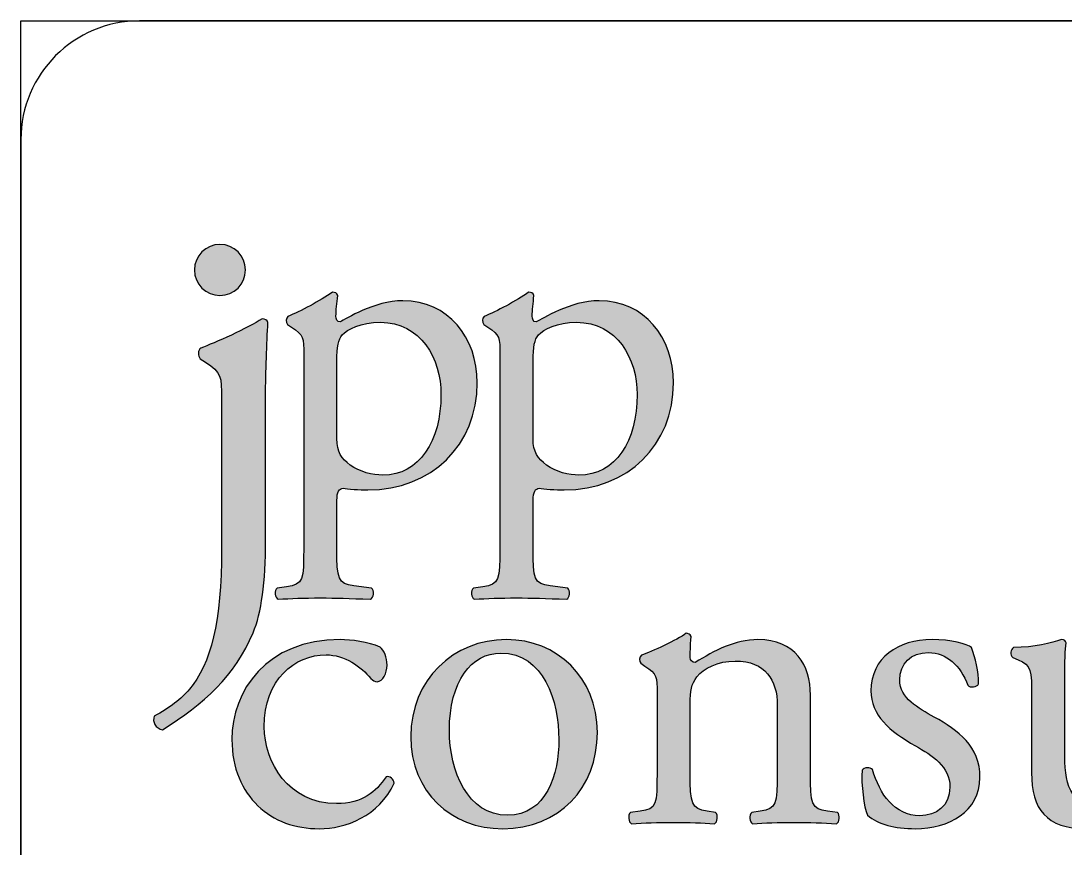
# Paper-space layout 'A3mask (portrait)' of a CAD drawing. Extents: x 0 to 277, y 0 to 394.
# Drawn here: x 188.65 to 210.19, y 41.72 to 58.8 of the extents above; entities that cross this region are included whole.
import ezdxf
from ezdxf.enums import TextEntityAlignment as Align

# ---------------------------------------------------------------- set-up
doc = ezdxf.new("R2010")
doc.units = 0
doc.layers.get('0').update_dxf_attribs({"linetype": 'CONTINUOUS'})
doc.layers.get('Defpoints').update_dxf_attribs({"linetype": 'CONTINUOUS'})
doc.layers.add('JPP_Mask', color=7, linetype='CONTINUOUS')
doc.styles.add('JPP', font='arial.ttf')

# ---------------------------------------------------------------- blocks, each defined once
blk = doc.blocks.new('A3mask (portrait)')
at = {"true_color": 0x0081c6}
h = blk.add_hatch(color=142, dxfattribs=at)
edge = h.paths.add_edge_path()
edge.add_spline(control_points=[(193.284, 53.657), (193.284, 53.948), (193.048, 54.184), (192.757, 54.184)], knot_values=[3, 3, 3, 3, 4, 4, 4, 4], degree=3, periodic=0)
edge.add_spline(control_points=[(192.757, 54.184), (192.466, 54.184), (192.23, 53.948), (192.23, 53.657)], knot_values=[2, 2, 2, 2, 3, 3, 3, 3], degree=3, periodic=0)
edge.add_spline(control_points=[(192.23, 53.657), (192.23, 53.366), (192.466, 53.13), (192.757, 53.13)], knot_values=[1, 1, 1, 1, 2, 2, 2, 2], degree=3, periodic=0)
edge.add_spline(control_points=[(192.757, 53.13), (193.048, 53.13), (193.284, 53.366), (193.284, 53.657)], knot_values=[0, 0, 0, 0, 1, 1, 1, 1], degree=3, periodic=0)
at = {"true_color": 0x004a91}
h = blk.add_hatch(color=154, dxfattribs=at)
edge = h.paths.add_edge_path()
edge.add_spline(control_points=[(195.808, 49.117), (197.122, 49.117), (198.066, 50.042), (198.066, 51.329)], knot_values=[9, 9, 9, 9, 10, 10, 10, 10], degree=3, periodic=0)
edge.add_spline(control_points=[(198.066, 51.329), (198.066, 52.263), (197.465, 53.022), (196.53, 53.022)], knot_values=[8, 8, 8, 8, 9, 9, 9, 9], degree=3, periodic=0)
edge.add_spline(control_points=[(196.53, 53.022), (195.938, 53.022), (195.355, 52.642), (195.235, 52.587)], knot_values=[7, 7, 7, 7, 8, 8, 8, 8], degree=3, periodic=0)
edge.add_spline(control_points=[(195.235, 52.587), (195.17, 52.587), (195.151, 52.642), (195.151, 52.707)], knot_values=[6, 6, 6, 6, 7, 7, 7, 7], degree=3, periodic=0)
edge.add_spline(control_points=[(195.151, 52.707), (195.151, 52.828), (195.17, 52.966), (195.188, 53.133)], knot_values=[5, 5, 5, 5, 6, 6, 6, 6], degree=3, periodic=0)
edge.add_spline(control_points=[(195.188, 53.133), (195.17, 53.179), (195.133, 53.198), (195.077, 53.198)], knot_values=[4, 4, 4, 4, 5, 5, 5, 5], degree=3, periodic=0)
edge.add_spline(control_points=[(195.077, 53.198), (194.837, 53.022), (194.402, 52.8), (194.161, 52.698)], knot_values=[3, 3, 3, 3, 4, 4, 4, 4], degree=3, periodic=0)
edge.add_spline(control_points=[(194.161, 52.698), (194.115, 52.67), (194.115, 52.569), (194.152, 52.532)], knot_values=[2, 2, 2, 2, 3, 3, 3, 3], degree=3, periodic=0)
edge.add_spline(control_points=[(194.152, 52.532), (194.152, 52.532), (194.235, 52.476), (194.235, 52.476), (194.485, 52.309), (194.485, 52.263), (194.485, 51.902)], knot_values=[0, 0, 0, 0, 1, 1, 1, 2, 2, 2, 2], degree=3, periodic=0)
edge.add_spline(control_points=[(194.485, 51.902), (194.485, 51.902), (194.485, 50.907), (194.485, 49.913)], knot_values=[21.5, 21.5, 21.5, 21.5, 22, 22, 22, 22], degree=3, periodic=0)
edge.add_spline(control_points=[(194.485, 49.913), (194.485, 48.918), (194.485, 47.923), (194.485, 47.923), (194.485, 47.257), (194.476, 47.164), (194.133, 47.118)], knot_values=[20, 20, 20, 20, 20.5, 20.5, 20.5, 21.5, 21.5, 21.5, 21.5], degree=3, periodic=0)
edge.add_spline(control_points=[(194.133, 47.118), (194.133, 47.118), (193.939, 47.09), (193.939, 47.09), (193.874, 47.044), (193.893, 46.886), (193.957, 46.859)], knot_values=[18, 18, 18, 18, 19, 19, 19, 20, 20, 20, 20], degree=3, periodic=0)
edge.add_spline(control_points=[(193.957, 46.859), (194.217, 46.877), (194.494, 46.886), (194.827, 46.886)], knot_values=[17, 17, 17, 17, 18, 18, 18, 18], degree=3, periodic=0)
edge.add_spline(control_points=[(194.827, 46.886), (195.151, 46.886), (195.42, 46.877), (195.864, 46.859)], knot_values=[16, 16, 16, 16, 17, 17, 17, 17], degree=3, periodic=0)
edge.add_spline(control_points=[(195.864, 46.859), (195.929, 46.886), (195.947, 47.044), (195.882, 47.09)], knot_values=[15, 15, 15, 15, 16, 16, 16, 16], degree=3, periodic=0)
edge.add_spline(control_points=[(195.882, 47.09), (195.882, 47.09), (195.521, 47.136), (195.521, 47.136), (195.188, 47.183), (195.17, 47.266), (195.17, 47.923)], knot_values=[13, 13, 13, 13, 14, 14, 14, 15, 15, 15, 15], degree=3, periodic=0)
edge.add_spline(control_points=[(195.17, 47.923), (195.17, 47.923), (195.17, 48.895), (195.17, 48.895), (195.17, 49.089), (195.216, 49.135), (195.299, 49.154)], knot_values=[11, 11, 11, 11, 12, 12, 12, 13, 13, 13, 13], degree=3, periodic=0)
edge.add_spline(control_points=[(195.299, 49.154), (195.383, 49.135), (195.642, 49.117), (195.808, 49.117)], knot_values=[10, 10, 10, 10, 11, 11, 11, 11], degree=3, periodic=0)
edge = h.paths.add_edge_path(flags=16)
edge.add_spline(control_points=[(195.447, 49.626), (195.262, 49.774), (195.17, 49.885), (195.17, 50.181)], knot_values=[0, 0, 0, 0, 1, 1, 1, 1], degree=3, periodic=0)
edge.add_spline(control_points=[(195.17, 50.181), (195.17, 50.181), (195.17, 50.579), (195.17, 50.977)], knot_values=[6.5, 6.5, 6.5, 6.5, 7, 7, 7, 7], degree=3, periodic=0)
edge.add_spline(control_points=[(195.17, 50.977), (195.17, 51.375), (195.17, 51.773), (195.17, 51.773), (195.17, 52.078), (195.197, 52.217), (195.281, 52.319)], knot_values=[5, 5, 5, 5, 5.5, 5.5, 5.5, 6.5, 6.5, 6.5, 6.5], degree=3, periodic=0)
edge.add_spline(control_points=[(195.281, 52.319), (195.383, 52.429), (195.669, 52.578), (196.067, 52.578)], knot_values=[4, 4, 4, 4, 5, 5, 5, 5], degree=3, periodic=0)
edge.add_spline(control_points=[(196.067, 52.578), (196.9, 52.578), (197.317, 51.828), (197.317, 51.088)], knot_values=[3, 3, 3, 3, 4, 4, 4, 4], degree=3, periodic=0)
edge.add_spline(control_points=[(197.317, 51.088), (197.317, 50.125), (196.873, 49.422), (196.114, 49.422)], knot_values=[2, 2, 2, 2, 3, 3, 3, 3], degree=3, periodic=0)
edge.add_spline(control_points=[(196.114, 49.422), (195.919, 49.422), (195.633, 49.487), (195.447, 49.626)], knot_values=[1, 1, 1, 1, 2, 2, 2, 2], degree=3, periodic=0)
h = blk.add_hatch(color=154, dxfattribs=at)
edge = h.paths.add_edge_path()
edge.add_spline(control_points=[(199.218, 47.923), (199.218, 47.923), (199.218, 48.895), (199.218, 48.895), (199.218, 49.089), (199.264, 49.135), (199.348, 49.154)], knot_values=[11, 11, 11, 11, 12, 12, 12, 13, 13, 13, 13], degree=3, periodic=0)
edge.add_spline(control_points=[(199.348, 49.154), (199.431, 49.135), (199.69, 49.117), (199.857, 49.117)], knot_values=[10, 10, 10, 10, 11, 11, 11, 11], degree=3, periodic=0)
edge.add_spline(control_points=[(199.857, 49.117), (201.171, 49.117), (202.114, 50.042), (202.114, 51.329)], knot_values=[9, 9, 9, 9, 10, 10, 10, 10], degree=3, periodic=0)
edge.add_spline(control_points=[(202.114, 51.329), (202.114, 52.263), (201.513, 53.022), (200.579, 53.022)], knot_values=[8, 8, 8, 8, 9, 9, 9, 9], degree=3, periodic=0)
edge.add_spline(control_points=[(200.579, 53.022), (199.986, 53.022), (199.403, 52.642), (199.283, 52.587)], knot_values=[7, 7, 7, 7, 8, 8, 8, 8], degree=3, periodic=0)
edge.add_spline(control_points=[(199.283, 52.587), (199.218, 52.587), (199.2, 52.642), (199.2, 52.707)], knot_values=[6, 6, 6, 6, 7, 7, 7, 7], degree=3, periodic=0)
edge.add_spline(control_points=[(199.2, 52.707), (199.2, 52.828), (199.218, 52.966), (199.236, 53.133)], knot_values=[5, 5, 5, 5, 6, 6, 6, 6], degree=3, periodic=0)
edge.add_spline(control_points=[(199.236, 53.133), (199.218, 53.179), (199.181, 53.198), (199.126, 53.198)], knot_values=[4, 4, 4, 4, 5, 5, 5, 5], degree=3, periodic=0)
edge.add_spline(control_points=[(199.126, 53.198), (198.885, 53.022), (198.45, 52.8), (198.21, 52.698)], knot_values=[3, 3, 3, 3, 4, 4, 4, 4], degree=3, periodic=0)
edge.add_spline(control_points=[(198.21, 52.698), (198.163, 52.67), (198.163, 52.569), (198.2, 52.532)], knot_values=[2, 2, 2, 2, 3, 3, 3, 3], degree=3, periodic=0)
edge.add_spline(control_points=[(198.2, 52.532), (198.2, 52.532), (198.283, 52.476), (198.283, 52.476), (198.533, 52.309), (198.533, 52.263), (198.533, 51.902)], knot_values=[0, 0, 0, 0, 1, 1, 1, 2, 2, 2, 2], degree=3, periodic=0)
edge.add_spline(control_points=[(198.533, 51.902), (198.533, 51.902), (198.533, 50.907), (198.533, 49.913)], knot_values=[21.5, 21.5, 21.5, 21.5, 22, 22, 22, 22], degree=3, periodic=0)
edge.add_spline(control_points=[(198.533, 49.913), (198.533, 48.918), (198.533, 47.923), (198.533, 47.923), (198.533, 47.257), (198.524, 47.164), (198.182, 47.118)], knot_values=[20, 20, 20, 20, 20.5, 20.5, 20.5, 21.5, 21.5, 21.5, 21.5], degree=3, periodic=0)
edge.add_spline(control_points=[(198.182, 47.118), (198.182, 47.118), (197.987, 47.09), (197.987, 47.09), (197.922, 47.044), (197.941, 46.886), (198.006, 46.859)], knot_values=[18, 18, 18, 18, 19, 19, 19, 20, 20, 20, 20], degree=3, periodic=0)
edge.add_spline(control_points=[(198.006, 46.859), (198.265, 46.877), (198.542, 46.886), (198.876, 46.886)], knot_values=[17, 17, 17, 17, 18, 18, 18, 18], degree=3, periodic=0)
edge.add_spline(control_points=[(198.876, 46.886), (199.2, 46.886), (199.468, 46.877), (199.912, 46.859)], knot_values=[16, 16, 16, 16, 17, 17, 17, 17], degree=3, periodic=0)
edge.add_spline(control_points=[(199.912, 46.859), (199.977, 46.886), (199.995, 47.044), (199.931, 47.09)], knot_values=[15, 15, 15, 15, 16, 16, 16, 16], degree=3, periodic=0)
edge.add_spline(control_points=[(199.931, 47.09), (199.931, 47.09), (199.57, 47.136), (199.57, 47.136), (199.236, 47.183), (199.218, 47.266), (199.218, 47.923)], knot_values=[13, 13, 13, 13, 14, 14, 14, 15, 15, 15, 15], degree=3, periodic=0)
edge = h.paths.add_edge_path(flags=16)
edge.add_spline(control_points=[(199.496, 49.626), (199.311, 49.774), (199.218, 49.885), (199.218, 50.181)], knot_values=[0, 0, 0, 0, 1, 1, 1, 1], degree=3, periodic=0)
edge.add_spline(control_points=[(199.218, 50.181), (199.218, 50.181), (199.218, 50.579), (199.218, 50.977)], knot_values=[6.5, 6.5, 6.5, 6.5, 7, 7, 7, 7], degree=3, periodic=0)
edge.add_spline(control_points=[(199.218, 50.977), (199.218, 51.375), (199.218, 51.773), (199.218, 51.773), (199.218, 52.078), (199.246, 52.217), (199.329, 52.319)], knot_values=[5, 5, 5, 5, 5.5, 5.5, 5.5, 6.5, 6.5, 6.5, 6.5], degree=3, periodic=0)
edge.add_spline(control_points=[(199.329, 52.319), (199.431, 52.429), (199.718, 52.578), (200.116, 52.578)], knot_values=[4, 4, 4, 4, 5, 5, 5, 5], degree=3, periodic=0)
edge.add_spline(control_points=[(200.116, 52.578), (200.949, 52.578), (201.365, 51.828), (201.365, 51.088)], knot_values=[3, 3, 3, 3, 4, 4, 4, 4], degree=3, periodic=0)
edge.add_spline(control_points=[(201.365, 51.088), (201.365, 50.125), (200.921, 49.422), (200.162, 49.422)], knot_values=[2, 2, 2, 2, 3, 3, 3, 3], degree=3, periodic=0)
edge.add_spline(control_points=[(200.162, 49.422), (199.968, 49.422), (199.681, 49.487), (199.496, 49.626)], knot_values=[1, 1, 1, 1, 2, 2, 2, 2], degree=3, periodic=0)
h = blk.add_hatch(color=154, dxfattribs=at)
edge = h.paths.add_edge_path()
edge.add_spline(control_points=[(193.699, 48.082), (193.699, 48.082), (193.699, 51.052), (193.699, 51.052), (193.699, 51.555), (193.723, 52.144), (193.748, 52.574)], knot_values=[5, 5, 5, 5, 6, 6, 6, 7, 7, 7, 7], degree=3, periodic=0)
edge.add_spline(control_points=[(193.748, 52.574), (193.735, 52.623), (193.686, 52.648), (193.625, 52.648)], knot_values=[4, 4, 4, 4, 5, 5, 5, 5], degree=3, periodic=0)
edge.add_spline(control_points=[(193.625, 52.648), (193.343, 52.464), (192.643, 52.144), (192.361, 52.046)], knot_values=[3, 3, 3, 3, 4, 4, 4, 4], degree=3, periodic=0)
edge.add_spline(control_points=[(192.361, 52.046), (192.299, 52.009), (192.299, 51.874), (192.349, 51.825)], knot_values=[2, 2, 2, 2, 3, 3, 3, 3], degree=3, periodic=0)
edge.add_spline(control_points=[(192.349, 51.825), (192.349, 51.825), (192.459, 51.752), (192.459, 51.752), (192.79, 51.531), (192.79, 51.47), (192.79, 50.991)], knot_values=[0, 0, 0, 0, 1, 1, 1, 2, 2, 2, 2], degree=3, periodic=0)
edge.add_spline(control_points=[(192.79, 50.991), (192.79, 50.991), (192.79, 50.218), (192.79, 49.444)], knot_values=[12.5, 12.5, 12.5, 12.5, 13, 13, 13, 13], degree=3, periodic=0)
edge.add_spline(control_points=[(192.79, 49.444), (192.79, 48.671), (192.79, 47.898), (192.79, 47.898), (192.79, 46.4), (192.569, 45.517), (192.127, 45.001)], knot_values=[11, 11, 11, 11, 11.5, 11.5, 11.5, 12.5, 12.5, 12.5, 12.5], degree=3, periodic=0)
edge.add_spline(control_points=[(192.127, 45.001), (191.956, 44.805), (191.722, 44.608), (191.403, 44.449)], knot_values=[10, 10, 10, 10, 11, 11, 11, 11], degree=3, periodic=0)
edge.add_spline(control_points=[(191.403, 44.449), (191.354, 44.326), (191.428, 44.191), (191.575, 44.166)], knot_values=[9, 9, 9, 9, 10, 10, 10, 10], degree=3, periodic=0)
edge.add_spline(control_points=[(191.575, 44.166), (192.422, 44.694), (193.072, 45.284), (193.441, 46.167)], knot_values=[8, 8, 8, 8, 9, 9, 9, 9], degree=3, periodic=0)
edge.add_spline(control_points=[(193.441, 46.167), (193.613, 46.584), (193.699, 47.198), (193.699, 48.082)], knot_values=[7, 7, 7, 7, 8, 8, 8, 8], degree=3, periodic=0)
at = {"true_color": 0x0081c6}
h = blk.add_hatch(color=142, dxfattribs=at)
edge = h.paths.add_edge_path()
edge.add_spline(control_points=[(204.94, 43.288), (204.94, 43.288), (204.94, 44.879), (204.94, 44.879), (204.94, 45.5), (204.626, 46.027), (203.857, 46.027)], knot_values=[8, 8, 8, 8, 9, 9, 9, 10, 10, 10, 10], degree=3, periodic=0)
edge.add_spline(control_points=[(203.857, 46.027), (203.386, 46.027), (202.951, 45.795), (202.562, 45.555)], knot_values=[7, 7, 7, 7, 8, 8, 8, 8], degree=3, periodic=0)
edge.add_spline(control_points=[(202.562, 45.555), (202.497, 45.555), (202.46, 45.601), (202.46, 45.657)], knot_values=[6, 6, 6, 6, 7, 7, 7, 7], degree=3, periodic=0)
edge.add_spline(control_points=[(202.46, 45.657), (202.46, 45.74), (202.46, 45.879), (202.479, 46.092)], knot_values=[5, 5, 5, 5, 6, 6, 6, 6], degree=3, periodic=0)
edge.add_spline(control_points=[(202.479, 46.092), (202.46, 46.138), (202.414, 46.156), (202.377, 46.156)], knot_values=[4, 4, 4, 4, 5, 5, 5, 5], degree=3, periodic=0)
edge.add_spline(control_points=[(202.377, 46.156), (202.192, 46.018), (201.664, 45.777), (201.452, 45.703)], knot_values=[3, 3, 3, 3, 4, 4, 4, 4], degree=3, periodic=0)
edge.add_spline(control_points=[(201.452, 45.703), (201.405, 45.675), (201.405, 45.573), (201.442, 45.537)], knot_values=[2, 2, 2, 2, 3, 3, 3, 3], degree=3, periodic=0)
edge.add_spline(control_points=[(201.442, 45.537), (201.442, 45.537), (201.525, 45.481), (201.525, 45.481), (201.775, 45.315), (201.775, 45.268), (201.775, 44.907)], knot_values=[0, 0, 0, 0, 1, 1, 1, 2, 2, 2, 2], degree=3, periodic=0)
edge.add_spline(control_points=[(201.775, 44.907), (201.775, 44.907), (201.775, 44.502), (201.775, 44.098)], knot_values=[31.5, 31.5, 31.5, 31.5, 32, 32, 32, 32], degree=3, periodic=0)
edge.add_spline(control_points=[(201.775, 44.098), (201.775, 43.693), (201.775, 43.288), (201.775, 43.288), (201.775, 42.622), (201.766, 42.529), (201.424, 42.483)], knot_values=[30, 30, 30, 30, 30.5, 30.5, 30.5, 31.5, 31.5, 31.5, 31.5], degree=3, periodic=0)
edge.add_spline(control_points=[(201.424, 42.483), (201.424, 42.483), (201.229, 42.455), (201.229, 42.455), (201.165, 42.409), (201.183, 42.252), (201.248, 42.224)], knot_values=[28, 28, 28, 28, 29, 29, 29, 30, 30, 30, 30], degree=3, periodic=0)
edge.add_spline(control_points=[(201.248, 42.224), (201.507, 42.242), (201.785, 42.252), (202.118, 42.252)], knot_values=[27, 27, 27, 27, 28, 28, 28, 28], degree=3, periodic=0)
edge.add_spline(control_points=[(202.118, 42.252), (202.442, 42.252), (202.71, 42.242), (202.96, 42.224)], knot_values=[26, 26, 26, 26, 27, 27, 27, 27], degree=3, periodic=0)
edge.add_spline(control_points=[(202.96, 42.224), (203.025, 42.252), (203.043, 42.409), (202.979, 42.455)], knot_values=[25, 25, 25, 25, 26, 26, 26, 26], degree=3, periodic=0)
edge.add_spline(control_points=[(202.979, 42.455), (202.979, 42.455), (202.812, 42.483), (202.812, 42.483), (202.479, 42.538), (202.46, 42.622), (202.46, 43.288)], knot_values=[23, 23, 23, 23, 24, 24, 24, 25, 25, 25, 25], degree=3, periodic=0)
edge.add_spline(control_points=[(202.46, 43.288), (202.46, 43.288), (202.46, 44.704), (202.46, 44.704), (202.46, 44.972), (202.479, 45.102), (202.599, 45.259)], knot_values=[21, 21, 21, 21, 22, 22, 22, 23, 23, 23, 23], degree=3, periodic=0)
edge.add_spline(control_points=[(202.599, 45.259), (202.728, 45.435), (203.034, 45.583), (203.386, 45.583)], knot_values=[20, 20, 20, 20, 21, 21, 21, 21], degree=3, periodic=0)
edge.add_spline(control_points=[(203.386, 45.583), (204.015, 45.583), (204.256, 45.194), (204.256, 44.667)], knot_values=[19, 19, 19, 19, 20, 20, 20, 20], degree=3, periodic=0)
edge.add_spline(control_points=[(204.256, 44.667), (204.256, 44.667), (204.256, 43.288), (204.256, 43.288), (204.256, 42.622), (204.246, 42.538), (203.904, 42.483)], knot_values=[17, 17, 17, 17, 18, 18, 18, 19, 19, 19, 19], degree=3, periodic=0)
edge.add_spline(control_points=[(203.904, 42.483), (203.904, 42.483), (203.728, 42.455), (203.728, 42.455), (203.663, 42.409), (203.682, 42.252), (203.747, 42.224)], knot_values=[15, 15, 15, 15, 16, 16, 16, 17, 17, 17, 17], degree=3, periodic=0)
edge.add_spline(control_points=[(203.747, 42.224), (203.996, 42.242), (204.274, 42.252), (204.607, 42.252)], knot_values=[14, 14, 14, 14, 15, 15, 15, 15], degree=3, periodic=0)
edge.add_spline(control_points=[(204.607, 42.252), (204.931, 42.252), (205.199, 42.242), (205.477, 42.224)], knot_values=[13, 13, 13, 13, 14, 14, 14, 14], degree=3, periodic=0)
edge.add_spline(control_points=[(205.477, 42.224), (205.542, 42.252), (205.56, 42.409), (205.495, 42.455)], knot_values=[12, 12, 12, 12, 13, 13, 13, 13], degree=3, periodic=0)
edge.add_spline(control_points=[(205.495, 42.455), (205.495, 42.455), (205.292, 42.483), (205.292, 42.483), (204.959, 42.529), (204.94, 42.622), (204.94, 43.288)], knot_values=[10, 10, 10, 10, 11, 11, 11, 12, 12, 12, 12], degree=3, periodic=0)
h = blk.add_hatch(color=142, dxfattribs=at)
h.dxf.hatch_style = 2
edge = h.paths.add_edge_path()
edge.add_spline(control_points=[(196.205, 45.5), (196.205, 45.657), (196.141, 45.805), (196.066, 45.87)], knot_values=[0, 0, 0, 0, 1, 1, 1, 1], degree=3, periodic=0)
edge.add_spline(control_points=[(196.066, 45.87), (195.817, 45.981), (195.456, 46.027), (195.243, 46.027)], knot_values=[12, 12, 12, 12, 13, 13, 13, 13], degree=3, periodic=0)
edge.add_spline(control_points=[(195.243, 46.027), (193.707, 46.027), (193.004, 44.963), (193.004, 43.963)], knot_values=[11, 11, 11, 11, 12, 12, 12, 12], degree=3, periodic=0)
edge.add_spline(control_points=[(193.004, 43.963), (193.004, 43.362), (193.216, 42.908), (193.54, 42.594)], knot_values=[10, 10, 10, 10, 11, 11, 11, 11], degree=3, periodic=0)
edge.add_spline(control_points=[(193.54, 42.594), (193.864, 42.279), (194.317, 42.122), (194.808, 42.122)], knot_values=[9, 9, 9, 9, 10, 10, 10, 10], degree=3, periodic=0)
edge.add_spline(control_points=[(194.808, 42.122), (195.344, 42.122), (196.039, 42.381), (196.354, 43.065)], knot_values=[8, 8, 8, 8, 9, 9, 9, 9], degree=3, periodic=0)
edge.add_spline(control_points=[(196.354, 43.065), (196.344, 43.149), (196.261, 43.214), (196.187, 43.195)], knot_values=[7, 7, 7, 7, 8, 8, 8, 8], degree=3, periodic=0)
edge.add_spline(control_points=[(196.187, 43.195), (195.974, 42.881), (195.696, 42.64), (195.16, 42.64)], knot_values=[6, 6, 6, 6, 7, 7, 7, 7], degree=3, periodic=0)
edge.add_spline(control_points=[(195.16, 42.64), (194.169, 42.64), (193.67, 43.5), (193.67, 44.223)], knot_values=[5, 5, 5, 5, 6, 6, 6, 6], degree=3, periodic=0)
edge.add_spline(control_points=[(193.67, 44.223), (193.67, 45.203), (194.299, 45.712), (194.947, 45.712)], knot_values=[4, 4, 4, 4, 5, 5, 5, 5], degree=3, periodic=0)
edge.add_spline(control_points=[(194.947, 45.712), (195.326, 45.712), (195.668, 45.472), (195.872, 45.222)], knot_values=[3, 3, 3, 3, 4, 4, 4, 4], degree=3, periodic=0)
edge.add_spline(control_points=[(195.872, 45.222), (195.909, 45.176), (195.956, 45.157), (196.002, 45.157)], knot_values=[2, 2, 2, 2, 3, 3, 3, 3], degree=3, periodic=0)
edge.add_spline(control_points=[(196.002, 45.157), (196.113, 45.157), (196.205, 45.333), (196.205, 45.5)], knot_values=[1, 1, 1, 1, 2, 2, 2, 2], degree=3, periodic=0)
h = blk.add_hatch(color=142, dxfattribs=at)
edge = h.paths.add_edge_path()
edge.add_spline(control_points=[(200.545, 44.111), (200.545, 45.25), (199.703, 46.027), (198.667, 46.027)], knot_values=[3, 3, 3, 3, 4, 4, 4, 4], degree=3, periodic=0)
edge.add_spline(control_points=[(198.667, 46.027), (197.575, 46.027), (196.695, 45.194), (196.695, 44.028)], knot_values=[2, 2, 2, 2, 3, 3, 3, 3], degree=3, periodic=0)
edge.add_spline(control_points=[(196.695, 44.028), (196.695, 42.871), (197.528, 42.122), (198.593, 42.122)], knot_values=[1, 1, 1, 1, 2, 2, 2, 2], degree=3, periodic=0)
edge.add_spline(control_points=[(198.593, 42.122), (199.749, 42.122), (200.545, 42.955), (200.545, 44.111)], knot_values=[0, 0, 0, 0, 1, 1, 1, 1], degree=3, periodic=0)
edge = h.paths.add_edge_path(flags=16)
edge.add_spline(control_points=[(199.749, 43.963), (199.749, 43.251), (199.499, 42.399), (198.685, 42.399)], knot_values=[2, 2, 2, 2, 3, 3, 3, 3], degree=3, periodic=0)
edge.add_spline(control_points=[(198.685, 42.399), (197.871, 42.399), (197.491, 43.307), (197.491, 44.149)], knot_values=[1, 1, 1, 1, 2, 2, 2, 2], degree=3, periodic=0)
edge.add_spline(control_points=[(197.491, 44.149), (197.491, 45.166), (197.945, 45.749), (198.555, 45.749)], knot_values=[0, 0, 0, 0, 1, 1, 1, 1], degree=3, periodic=0)
edge.add_spline(control_points=[(198.555, 45.749), (199.435, 45.749), (199.749, 44.75), (199.749, 43.963)], knot_values=[3, 3, 3, 3, 4, 4, 4, 4], degree=3, periodic=0)
h = blk.add_hatch(color=142, dxfattribs=at)
edge = h.paths.add_edge_path()
edge.add_spline(control_points=[(208.438, 43.177), (208.438, 43.834), (207.984, 44.149), (207.494, 44.426)], knot_values=[5, 5, 5, 5, 6, 6, 6, 6], degree=3, periodic=0)
edge.add_spline(control_points=[(207.494, 44.426), (207.17, 44.611), (206.781, 44.815), (206.781, 45.194)], knot_values=[4, 4, 4, 4, 5, 5, 5, 5], degree=3, periodic=0)
edge.add_spline(control_points=[(206.781, 45.194), (206.781, 45.527), (207.013, 45.759), (207.374, 45.759)], knot_values=[3, 3, 3, 3, 4, 4, 4, 4], degree=3, periodic=0)
edge.add_spline(control_points=[(207.374, 45.759), (207.753, 45.759), (208.031, 45.49), (208.188, 45.083)], knot_values=[2, 2, 2, 2, 3, 3, 3, 3], degree=3, periodic=0)
edge.add_spline(control_points=[(208.188, 45.083), (208.234, 45.027), (208.373, 45.046), (208.41, 45.111)], knot_values=[1, 1, 1, 1, 2, 2, 2, 2], degree=3, periodic=0)
edge.add_spline(control_points=[(208.41, 45.111), (208.41, 45.361), (208.346, 45.657), (208.262, 45.86)], knot_values=[0, 0, 0, 0, 1, 1, 1, 1], degree=3, periodic=0)
edge.add_spline(control_points=[(208.262, 45.86), (208.179, 45.935), (207.836, 46.027), (207.448, 46.027)], knot_values=[15, 15, 15, 15, 16, 16, 16, 16], degree=3, periodic=0)
edge.add_spline(control_points=[(207.448, 46.027), (206.744, 46.027), (206.189, 45.647), (206.189, 44.972)], knot_values=[14, 14, 14, 14, 15, 15, 15, 15], degree=3, periodic=0)
edge.add_spline(control_points=[(206.189, 44.972), (206.189, 44.463), (206.569, 44.139), (207.105, 43.834)], knot_values=[13, 13, 13, 13, 14, 14, 14, 14], degree=3, periodic=0)
edge.add_spline(control_points=[(207.105, 43.834), (207.448, 43.639), (207.818, 43.408), (207.818, 42.982)], knot_values=[12, 12, 12, 12, 13, 13, 13, 13], degree=3, periodic=0)
edge.add_spline(control_points=[(207.818, 42.982), (207.818, 42.585), (207.531, 42.39), (207.198, 42.39)], knot_values=[11, 11, 11, 11, 12, 12, 12, 12], degree=3, periodic=0)
edge.add_spline(control_points=[(207.198, 42.39), (206.67, 42.39), (206.374, 42.834), (206.217, 43.343)], knot_values=[10, 10, 10, 10, 11, 11, 11, 11], degree=3, periodic=0)
edge.add_spline(control_points=[(206.217, 43.343), (206.171, 43.399), (206.05, 43.39), (206.004, 43.334)], knot_values=[9, 9, 9, 9, 10, 10, 10, 10], degree=3, periodic=0)
edge.add_spline(control_points=[(206.004, 43.334), (205.986, 43.029), (206.041, 42.575), (206.115, 42.399)], knot_values=[8, 8, 8, 8, 9, 9, 9, 9], degree=3, periodic=0)
edge.add_spline(control_points=[(206.115, 42.399), (206.346, 42.214), (206.67, 42.122), (207.105, 42.122)], knot_values=[7, 7, 7, 7, 8, 8, 8, 8], degree=3, periodic=0)
edge.add_spline(control_points=[(207.105, 42.122), (207.79, 42.122), (208.438, 42.473), (208.438, 43.177)], knot_values=[6, 6, 6, 6, 7, 7, 7, 7], degree=3, periodic=0)
h = blk.add_hatch(color=142, dxfattribs=at)
edge = h.paths.add_edge_path()
edge.add_spline(control_points=[(210.187, 43.612), (210.187, 43.612), (210.187, 43.998), (210.187, 44.384)], knot_values=[27.5, 27.5, 27.5, 27.5, 28, 28, 28, 28], degree=3, periodic=0)
edge.add_spline(control_points=[(210.187, 44.384), (210.187, 44.771), (210.187, 45.157), (210.187, 45.157), (210.187, 45.611), (210.196, 45.805), (210.214, 45.962)], knot_values=[26, 26, 26, 26, 26.5, 26.5, 26.5, 27.5, 27.5, 27.5, 27.5], degree=3, periodic=0)
edge.add_spline(control_points=[(210.214, 45.962), (210.205, 45.999), (210.177, 46.018), (210.122, 46.027)], knot_values=[25, 25, 25, 25, 26, 26, 26, 26], degree=3, periodic=0)
edge.add_spline(control_points=[(210.122, 46.027), (209.918, 45.953), (209.557, 45.87), (209.132, 45.86)], knot_values=[24, 24, 24, 24, 25, 25, 25, 25], degree=3, periodic=0)
edge.add_spline(control_points=[(209.132, 45.86), (209.067, 45.833), (209.057, 45.703), (209.113, 45.657)], knot_values=[23, 23, 23, 23, 24, 24, 24, 24], degree=3, periodic=0)
edge.add_spline(control_points=[(209.113, 45.657), (209.113, 45.657), (209.224, 45.611), (209.224, 45.611), (209.502, 45.49), (209.502, 45.407), (209.502, 44.824)], knot_values=[21, 21, 21, 21, 22, 22, 22, 23, 23, 23, 23], degree=3, periodic=0)
edge.add_spline(control_points=[(209.502, 44.824), (209.502, 44.824), (209.502, 43.278), (209.502, 43.278), (209.502, 42.529), (209.807, 42.122), (210.621, 42.122)], knot_values=[19, 19, 19, 19, 20, 20, 20, 21, 21, 21, 21], degree=3, periodic=0)
edge.add_spline(control_points=[(210.621, 42.122), (211.168, 42.122), (211.621, 42.427), (211.899, 42.603)], knot_values=[18, 18, 18, 18, 19, 19, 19, 19], degree=3, periodic=0)
edge.add_spline(control_points=[(211.899, 42.603), (211.954, 42.603), (211.982, 42.557), (211.982, 42.473)], knot_values=[17, 17, 17, 17, 18, 18, 18, 18], degree=3, periodic=0)
edge.add_spline(control_points=[(211.982, 42.473), (211.982, 42.473), (211.982, 42.094), (211.982, 42.094), (212.001, 42.057), (212.047, 42.029), (212.093, 42.029)], knot_values=[15, 15, 15, 15, 16, 16, 16, 17, 17, 17, 17], degree=3, periodic=0)
edge.add_spline(control_points=[(212.093, 42.029), (212.408, 42.205), (212.944, 42.297), (213.305, 42.372)], knot_values=[14, 14, 14, 14, 15, 15, 15, 15], degree=3, periodic=0)
edge.add_spline(control_points=[(213.305, 42.372), (213.379, 42.409), (213.37, 42.594), (213.315, 42.64)], knot_values=[13, 13, 13, 13, 14, 14, 14, 14], degree=3, periodic=0)
edge.add_spline(control_points=[(213.315, 42.64), (213.185, 42.612), (213.065, 42.594), (212.954, 42.594)], knot_values=[12, 12, 12, 12, 13, 13, 13, 13], degree=3, periodic=0)
edge.add_spline(control_points=[(212.954, 42.594), (212.695, 42.594), (212.667, 42.871), (212.667, 43.602)], knot_values=[11, 11, 11, 11, 12, 12, 12, 12], degree=3, periodic=0)
edge.add_spline(control_points=[(212.667, 43.602), (212.667, 43.602), (212.667, 45.157), (212.667, 45.157), (212.667, 45.5), (212.676, 45.786), (212.695, 45.962)], knot_values=[9, 9, 9, 9, 10, 10, 10, 11, 11, 11, 11], degree=3, periodic=0)
edge.add_spline(control_points=[(212.695, 45.962), (212.685, 45.999), (212.657, 46.018), (212.611, 46.027)], knot_values=[8, 8, 8, 8, 9, 9, 9, 9], degree=3, periodic=0)
edge.add_spline(control_points=[(212.611, 46.027), (212.408, 45.935), (211.899, 45.87), (211.528, 45.86)], knot_values=[7, 7, 7, 7, 8, 8, 8, 8], degree=3, periodic=0)
edge.add_spline(control_points=[(211.528, 45.86), (211.454, 45.824), (211.454, 45.694), (211.519, 45.657)], knot_values=[6, 6, 6, 6, 7, 7, 7, 7], degree=3, periodic=0)
edge.add_spline(control_points=[(211.519, 45.657), (211.519, 45.657), (211.639, 45.611), (211.639, 45.611), (211.917, 45.5), (211.982, 45.481), (211.982, 44.879)], knot_values=[4, 4, 4, 4, 5, 5, 5, 6, 6, 6, 6], degree=3, periodic=0)
edge.add_spline(control_points=[(211.982, 44.879), (211.982, 44.879), (211.982, 43.362), (211.982, 43.362), (211.982, 43.075), (211.917, 42.936), (211.797, 42.825)], knot_values=[2, 2, 2, 2, 3, 3, 3, 4, 4, 4, 4], degree=3, periodic=0)
edge.add_spline(control_points=[(211.797, 42.825), (211.593, 42.649), (211.297, 42.547), (211.047, 42.547)], knot_values=[1, 1, 1, 1, 2, 2, 2, 2], degree=3, periodic=0)
edge.add_spline(control_points=[(211.047, 42.547), (210.344, 42.547), (210.187, 42.973), (210.187, 43.612)], knot_values=[0, 0, 0, 0, 1, 1, 1, 1], degree=3, periodic=0)
at = {"color": 154, "true_color": 0x004a91}
for p, q in [((274.4, 58.8), (191.1, 58.8)), ((188.65, 56.35), (188.65, 2.45))]:
    blk.add_line(p, q, dxfattribs=at)
blk.add_arc((191.1, 56.35), 2.45, 90, 180, dxfattribs=at)
at = {"layer": 'Defpoints'}
blk.add_lwpolyline([(188.65, 0), (188.65, 58.8), (276.85, 58.8)], dxfattribs=at)
at = {"layer": 'Defpoints', "color": 142, "true_color": 0x0081c6}
for points, knots in [([(193.284, 53.657), (193.284, 53.366), (193.048, 53.13), (192.757, 53.13), (192.466, 53.13), (192.23, 53.366), (192.23, 53.657), (192.23, 53.948), (192.466, 54.184), (192.757, 54.184), (193.048, 54.184), (193.284, 53.948), (193.284, 53.657)], [0, 0, 0, 0, 1, 1, 1, 2, 2, 2, 3, 3, 3, 4, 4, 4, 4]), ([(201.775, 44.907), (201.775, 45.268), (201.775, 45.315), (201.525, 45.481), (201.525, 45.481), (201.442, 45.537), (201.442, 45.537), (201.405, 45.573), (201.405, 45.675), (201.452, 45.703), (201.664, 45.777), (202.192, 46.018), (202.377, 46.156), (202.414, 46.156), (202.46, 46.138), (202.479, 46.092), (202.46, 45.879), (202.46, 45.74), (202.46, 45.657), (202.46, 45.601), (202.497, 45.555), (202.562, 45.555), (202.951, 45.795), (203.386, 46.027), (203.857, 46.027), (204.626, 46.027), (204.94, 45.5), (204.94, 44.879), (204.94, 44.879), (204.94, 43.288), (204.94, 43.288), (204.94, 42.622), (204.959, 42.529), (205.292, 42.483), (205.292, 42.483), (205.495, 42.455), (205.495, 42.455), (205.56, 42.409), (205.542, 42.252), (205.477, 42.224), (205.199, 42.242), (204.931, 42.252), (204.607, 42.252), (204.274, 42.252), (203.996, 42.242), (203.747, 42.224), (203.682, 42.252), (203.663, 42.409), (203.728, 42.455), (203.728, 42.455), (203.904, 42.483), (203.904, 42.483), (204.246, 42.538), (204.256, 42.622), (204.256, 43.288), (204.256, 43.288), (204.256, 44.667), (204.256, 44.667), (204.256, 45.194), (204.015, 45.583), (203.386, 45.583), (203.034, 45.583), (202.728, 45.435), (202.599, 45.259), (202.479, 45.102), (202.46, 44.972), (202.46, 44.704), (202.46, 44.704), (202.46, 43.288), (202.46, 43.288), (202.46, 42.622), (202.479, 42.538), (202.812, 42.483), (202.812, 42.483), (202.979, 42.455), (202.979, 42.455), (203.043, 42.409), (203.025, 42.252), (202.96, 42.224), (202.71, 42.242), (202.442, 42.252), (202.118, 42.252), (201.785, 42.252), (201.507, 42.242), (201.248, 42.224), (201.183, 42.252), (201.165, 42.409), (201.229, 42.455), (201.229, 42.455), (201.424, 42.483), (201.424, 42.483), (201.766, 42.529), (201.775, 42.622), (201.775, 43.288), (201.775, 43.288), (201.775, 44.907), (201.775, 44.907)], [0, 0, 0, 0, 1, 1, 1, 2, 2, 2, 3, 3, 3, 4, 4, 4, 5, 5, 5, 6, 6, 6, 7, 7, 7, 8, 8, 8, 9, 9, 9, 10, 10, 10, 11, 11, 11, 12, 12, 12, 13, 13, 13, 14, 14, 14, 15, 15, 15, 16, 16, 16, 17, 17, 17, 18, 18, 18, 19, 19, 19, 20, 20, 20, 21, 21, 21, 22, 22, 22, 23, 23, 23, 24, 24, 24, 25, 25, 25, 26, 26, 26, 27, 27, 27, 28, 28, 28, 29, 29, 29, 30, 30, 30, 31, 31, 31, 32, 32, 32, 32]), ([(196.066, 45.87), (196.141, 45.805), (196.205, 45.657), (196.205, 45.5), (196.205, 45.333), (196.113, 45.157), (196.002, 45.157), (195.956, 45.157), (195.909, 45.176), (195.872, 45.222), (195.668, 45.472), (195.326, 45.712), (194.947, 45.712), (194.299, 45.712), (193.67, 45.203), (193.67, 44.223), (193.67, 43.5), (194.169, 42.64), (195.16, 42.64), (195.696, 42.64), (195.974, 42.881), (196.187, 43.195), (196.261, 43.214), (196.344, 43.149), (196.354, 43.065), (196.039, 42.381), (195.344, 42.122), (194.808, 42.122), (194.317, 42.122), (193.864, 42.279), (193.54, 42.594), (193.216, 42.908), (193.004, 43.362), (193.004, 43.963), (193.004, 44.963), (193.707, 46.027), (195.243, 46.027), (195.456, 46.027), (195.817, 45.981), (196.066, 45.87)], [0, 0, 0, 0, 1, 1, 1, 2, 2, 2, 3, 3, 3, 4, 4, 4, 5, 5, 5, 6, 6, 6, 7, 7, 7, 8, 8, 8, 9, 9, 9, 10, 10, 10, 11, 11, 11, 12, 12, 12, 13, 13, 13, 13]), ([(200.545, 44.111), (200.545, 42.955), (199.749, 42.122), (198.593, 42.122), (197.528, 42.122), (196.695, 42.871), (196.695, 44.028), (196.695, 45.194), (197.575, 46.027), (198.667, 46.027), (199.703, 46.027), (200.545, 45.25), (200.545, 44.111)], [0, 0, 0, 0, 1, 1, 1, 2, 2, 2, 3, 3, 3, 4, 4, 4, 4]), ([(208.262, 45.86), (208.346, 45.657), (208.41, 45.361), (208.41, 45.111), (208.373, 45.046), (208.234, 45.027), (208.188, 45.083), (208.031, 45.49), (207.753, 45.759), (207.374, 45.759), (207.013, 45.759), (206.781, 45.527), (206.781, 45.194), (206.781, 44.815), (207.17, 44.611), (207.494, 44.426), (207.984, 44.149), (208.438, 43.834), (208.438, 43.177), (208.438, 42.473), (207.79, 42.122), (207.105, 42.122), (206.67, 42.122), (206.346, 42.214), (206.115, 42.399), (206.041, 42.575), (205.986, 43.029), (206.004, 43.334), (206.05, 43.39), (206.171, 43.399), (206.217, 43.343), (206.374, 42.834), (206.67, 42.39), (207.198, 42.39), (207.531, 42.39), (207.818, 42.585), (207.818, 42.982), (207.818, 43.408), (207.448, 43.639), (207.105, 43.834), (206.569, 44.139), (206.189, 44.463), (206.189, 44.972), (206.189, 45.647), (206.744, 46.027), (207.448, 46.027), (207.836, 46.027), (208.179, 45.935), (208.262, 45.86)], [0, 0, 0, 0, 1, 1, 1, 2, 2, 2, 3, 3, 3, 4, 4, 4, 5, 5, 5, 6, 6, 6, 7, 7, 7, 8, 8, 8, 9, 9, 9, 10, 10, 10, 11, 11, 11, 12, 12, 12, 13, 13, 13, 14, 14, 14, 15, 15, 15, 16, 16, 16, 16]), ([(210.187, 43.612), (210.187, 42.973), (210.344, 42.547), (211.047, 42.547), (211.297, 42.547), (211.593, 42.649), (211.797, 42.825), (211.917, 42.936), (211.982, 43.075), (211.982, 43.362), (211.982, 43.362), (211.982, 44.879), (211.982, 44.879), (211.982, 45.481), (211.917, 45.5), (211.639, 45.611), (211.639, 45.611), (211.519, 45.657), (211.519, 45.657), (211.454, 45.694), (211.454, 45.824), (211.528, 45.86), (211.899, 45.87), (212.408, 45.935), (212.611, 46.027), (212.657, 46.018), (212.685, 45.999), (212.695, 45.962), (212.676, 45.786), (212.667, 45.5), (212.667, 45.157), (212.667, 45.157), (212.667, 43.602), (212.667, 43.602), (212.667, 42.871), (212.695, 42.594), (212.954, 42.594), (213.065, 42.594), (213.185, 42.612), (213.315, 42.64), (213.37, 42.594), (213.379, 42.409), (213.305, 42.372), (212.944, 42.297), (212.408, 42.205), (212.093, 42.029), (212.047, 42.029), (212.001, 42.057), (211.982, 42.094), (211.982, 42.094), (211.982, 42.473), (211.982, 42.473), (211.982, 42.557), (211.954, 42.603), (211.899, 42.603), (211.621, 42.427), (211.168, 42.122), (210.621, 42.122), (209.807, 42.122), (209.502, 42.529), (209.502, 43.278), (209.502, 43.278), (209.502, 44.824), (209.502, 44.824), (209.502, 45.407), (209.502, 45.49), (209.224, 45.611), (209.224, 45.611), (209.113, 45.657), (209.113, 45.657), (209.057, 45.703), (209.067, 45.833), (209.132, 45.86), (209.557, 45.87), (209.918, 45.953), (210.122, 46.027), (210.177, 46.018), (210.205, 45.999), (210.214, 45.962), (210.196, 45.805), (210.187, 45.611), (210.187, 45.157), (210.187, 45.157), (210.187, 43.612), (210.187, 43.612)], [0, 0, 0, 0, 1, 1, 1, 2, 2, 2, 3, 3, 3, 4, 4, 4, 5, 5, 5, 6, 6, 6, 7, 7, 7, 8, 8, 8, 9, 9, 9, 10, 10, 10, 11, 11, 11, 12, 12, 12, 13, 13, 13, 14, 14, 14, 15, 15, 15, 16, 16, 16, 17, 17, 17, 18, 18, 18, 19, 19, 19, 20, 20, 20, 21, 21, 21, 22, 22, 22, 23, 23, 23, 24, 24, 24, 25, 25, 25, 26, 26, 26, 27, 27, 27, 28, 28, 28, 28]), ([(198.555, 45.749), (197.945, 45.749), (197.491, 45.166), (197.491, 44.149), (197.491, 43.307), (197.871, 42.399), (198.685, 42.399), (199.499, 42.399), (199.749, 43.251), (199.749, 43.963), (199.749, 44.75), (199.435, 45.749), (198.555, 45.749)], [0, 0, 0, 0, 1, 1, 1, 2, 2, 2, 3, 3, 3, 4, 4, 4, 4])]:
    blk.add_open_spline(points, degree=3, knots=knots, dxfattribs=at)
at = {"layer": 'Defpoints', "color": 154, "true_color": 0x004a91}
for points, knots in [([(194.485, 51.902), (194.485, 52.263), (194.485, 52.309), (194.235, 52.476), (194.235, 52.476), (194.152, 52.532), (194.152, 52.532), (194.115, 52.569), (194.115, 52.67), (194.161, 52.698), (194.402, 52.8), (194.837, 53.022), (195.077, 53.198), (195.133, 53.198), (195.17, 53.179), (195.188, 53.133), (195.17, 52.966), (195.151, 52.828), (195.151, 52.707), (195.151, 52.642), (195.17, 52.587), (195.235, 52.587), (195.355, 52.642), (195.938, 53.022), (196.53, 53.022), (197.465, 53.022), (198.066, 52.263), (198.066, 51.329), (198.066, 50.042), (197.122, 49.117), (195.808, 49.117), (195.642, 49.117), (195.383, 49.135), (195.299, 49.154), (195.216, 49.135), (195.17, 49.089), (195.17, 48.895), (195.17, 48.895), (195.17, 47.923), (195.17, 47.923), (195.17, 47.266), (195.188, 47.183), (195.521, 47.136), (195.521, 47.136), (195.882, 47.09), (195.882, 47.09), (195.947, 47.044), (195.929, 46.886), (195.864, 46.859), (195.42, 46.877), (195.151, 46.886), (194.827, 46.886), (194.494, 46.886), (194.217, 46.877), (193.957, 46.859), (193.893, 46.886), (193.874, 47.044), (193.939, 47.09), (193.939, 47.09), (194.133, 47.118), (194.133, 47.118), (194.476, 47.164), (194.485, 47.257), (194.485, 47.923), (194.485, 47.923), (194.485, 51.902), (194.485, 51.902)], [0, 0, 0, 0, 1, 1, 1, 2, 2, 2, 3, 3, 3, 4, 4, 4, 5, 5, 5, 6, 6, 6, 7, 7, 7, 8, 8, 8, 9, 9, 9, 10, 10, 10, 11, 11, 11, 12, 12, 12, 13, 13, 13, 14, 14, 14, 15, 15, 15, 16, 16, 16, 17, 17, 17, 18, 18, 18, 19, 19, 19, 20, 20, 20, 21, 21, 21, 22, 22, 22, 22]), ([(198.533, 51.902), (198.533, 52.263), (198.533, 52.309), (198.283, 52.476), (198.283, 52.476), (198.2, 52.532), (198.2, 52.532), (198.163, 52.569), (198.163, 52.67), (198.21, 52.698), (198.45, 52.8), (198.885, 53.022), (199.126, 53.198), (199.181, 53.198), (199.218, 53.179), (199.236, 53.133), (199.218, 52.966), (199.2, 52.828), (199.2, 52.707), (199.2, 52.642), (199.218, 52.587), (199.283, 52.587), (199.403, 52.642), (199.986, 53.022), (200.579, 53.022), (201.513, 53.022), (202.114, 52.263), (202.114, 51.329), (202.114, 50.042), (201.171, 49.117), (199.857, 49.117), (199.69, 49.117), (199.431, 49.135), (199.348, 49.154), (199.264, 49.135), (199.218, 49.089), (199.218, 48.895), (199.218, 48.895), (199.218, 47.923), (199.218, 47.923), (199.218, 47.266), (199.236, 47.183), (199.57, 47.136), (199.57, 47.136), (199.931, 47.09), (199.931, 47.09), (199.995, 47.044), (199.977, 46.886), (199.912, 46.859), (199.468, 46.877), (199.2, 46.886), (198.876, 46.886), (198.542, 46.886), (198.265, 46.877), (198.006, 46.859), (197.941, 46.886), (197.922, 47.044), (197.987, 47.09), (197.987, 47.09), (198.182, 47.118), (198.182, 47.118), (198.524, 47.164), (198.533, 47.257), (198.533, 47.923), (198.533, 47.923), (198.533, 51.902), (198.533, 51.902)], [0, 0, 0, 0, 1, 1, 1, 2, 2, 2, 3, 3, 3, 4, 4, 4, 5, 5, 5, 6, 6, 6, 7, 7, 7, 8, 8, 8, 9, 9, 9, 10, 10, 10, 11, 11, 11, 12, 12, 12, 13, 13, 13, 14, 14, 14, 15, 15, 15, 16, 16, 16, 17, 17, 17, 18, 18, 18, 19, 19, 19, 20, 20, 20, 21, 21, 21, 22, 22, 22, 22]), ([(192.79, 50.991), (192.79, 51.47), (192.79, 51.531), (192.459, 51.752), (192.459, 51.752), (192.349, 51.825), (192.349, 51.825), (192.299, 51.874), (192.299, 52.009), (192.361, 52.046), (192.643, 52.144), (193.343, 52.464), (193.625, 52.648), (193.686, 52.648), (193.735, 52.623), (193.748, 52.574), (193.723, 52.144), (193.699, 51.555), (193.699, 51.052), (193.699, 51.052), (193.699, 48.082), (193.699, 48.082), (193.699, 47.198), (193.613, 46.584), (193.441, 46.167), (193.072, 45.284), (192.422, 44.694), (191.575, 44.166), (191.428, 44.191), (191.354, 44.326), (191.403, 44.449), (191.722, 44.608), (191.956, 44.805), (192.127, 45.001), (192.569, 45.517), (192.79, 46.4), (192.79, 47.898), (192.79, 47.898), (192.79, 50.991), (192.79, 50.991)], [0, 0, 0, 0, 1, 1, 1, 2, 2, 2, 3, 3, 3, 4, 4, 4, 5, 5, 5, 6, 6, 6, 7, 7, 7, 8, 8, 8, 9, 9, 9, 10, 10, 10, 11, 11, 11, 12, 12, 12, 13, 13, 13, 13]), ([(195.17, 50.181), (195.17, 49.885), (195.262, 49.774), (195.447, 49.626), (195.633, 49.487), (195.919, 49.422), (196.114, 49.422), (196.873, 49.422), (197.317, 50.125), (197.317, 51.088), (197.317, 51.828), (196.9, 52.578), (196.067, 52.578), (195.669, 52.578), (195.383, 52.429), (195.281, 52.319), (195.197, 52.217), (195.17, 52.078), (195.17, 51.773), (195.17, 51.773), (195.17, 50.181), (195.17, 50.181)], [0, 0, 0, 0, 1, 1, 1, 2, 2, 2, 3, 3, 3, 4, 4, 4, 5, 5, 5, 6, 6, 6, 7, 7, 7, 7]), ([(199.218, 50.181), (199.218, 49.885), (199.311, 49.774), (199.496, 49.626), (199.681, 49.487), (199.968, 49.422), (200.162, 49.422), (200.921, 49.422), (201.365, 50.125), (201.365, 51.088), (201.365, 51.828), (200.949, 52.578), (200.116, 52.578), (199.718, 52.578), (199.431, 52.429), (199.329, 52.319), (199.246, 52.217), (199.218, 52.078), (199.218, 51.773), (199.218, 51.773), (199.218, 50.181), (199.218, 50.181)], [0, 0, 0, 0, 1, 1, 1, 2, 2, 2, 3, 3, 3, 4, 4, 4, 5, 5, 5, 6, 6, 6, 7, 7, 7, 7])]:
    blk.add_open_spline(points, degree=3, knots=knots, dxfattribs=at)
at = {"color": 7, "style": 'JPP'}
for tag, p in [('Client', (244.02, 56.35)), ('Project1', (244.02, 44.1)), ('Project2', (244.02, 40.425)), ('Project3', (244.02, 36.75)), ('Title1', (244.02, 28.175)), ('Title2', (244.02, 24.5)), ('Title3', (244.02, 20.825)), ('Status', (191.1, 3.675))]:
    blk.add_attdef(tag, text='', height=1.7, dxfattribs=at).set_placement(p, align=Align.MIDDLE_LEFT)
at = {"color": 2, "style": 'JPP'}
for tag, p in [('Scale', (204.575, 12.25)), ('Drawn', (226.625, 12.25)), ('Checked', (248.675, 12.25)), ('Date', (270.725, 12.25))]:
    blk.add_attdef(tag, text='', height=1, dxfattribs=at).set_placement(p, align=Align.MIDDLE_CENTER)
at = {"color": 6, "style": 'JPP'}
for tag, p in [('Ref', (235.2, 3.675)), ('DrgNo.', (255.78, 3.675))]:
    blk.add_attdef(tag, text='', height=2, dxfattribs=at).set_placement(p, align=Align.MIDDLE_LEFT)
blk.add_attdef('Rev', text='', height=2, dxfattribs=at).set_placement((272.575, 3.675), align=Align.MIDDLE_CENTER)
blk = doc.blocks.new('A3revisionblock')
at = {"layer": 'Defpoints'}
blk.add_line((0, 0), (88.2, 0), dxfattribs=at)
at = {"color": 2, "style": 'JPP', "flags": 8}
for tag, p in [('RevLetter', (7.525, 6)), ('RevNote_001', (12.739, 5.999)), ('RevDate', (72.225, 6)), ('RevChecked', (81.78, 2.034)), ('RevBy', (69.214, 2))]:
    blk.add_attdef(tag, p, '', height=2, dxfattribs=at)

psp = doc.layouts.new('A3mask (portrait)')

# ---------------------------------------------------------------- block references
psp.add_blockref('A3revisionblock', (188.65, 58.8))
at = {"layer": 'JPP_Mask'}
psp.add_blockref('A3mask (portrait)', (0, 0), dxfattribs=at)

doc.saveas('drawing.dxf')
